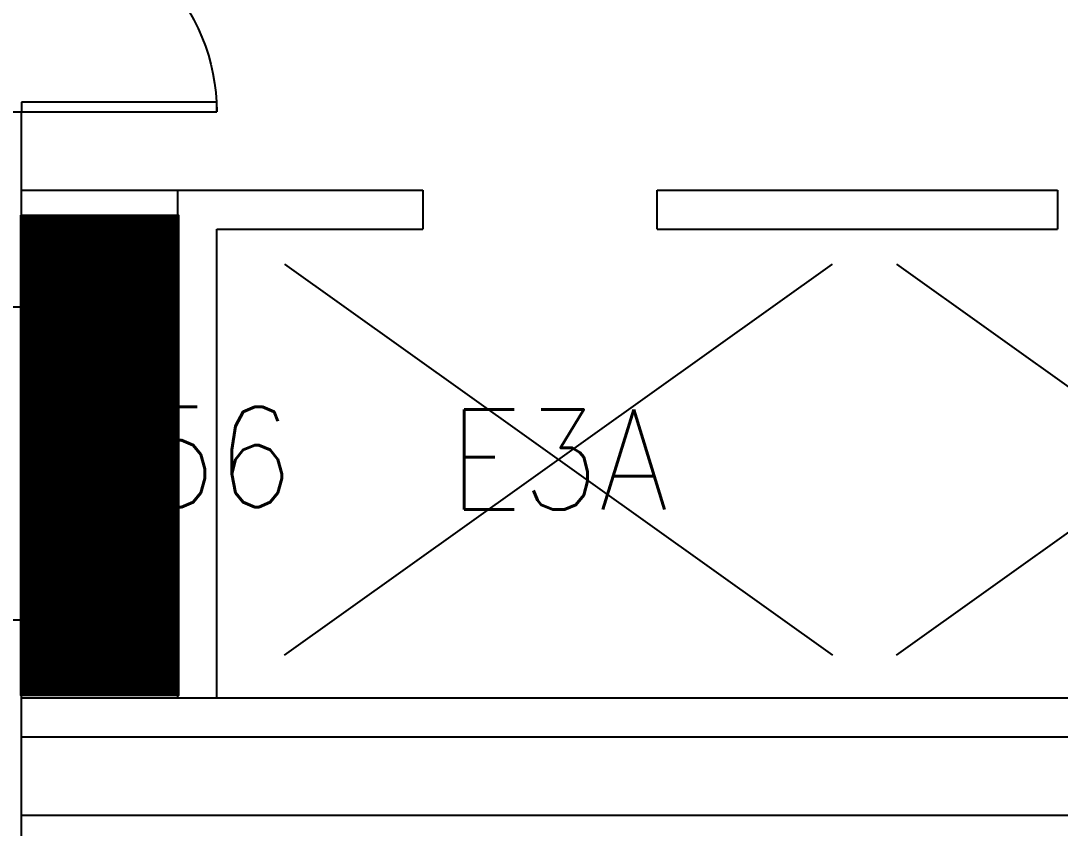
# Model space of a CAD drawing. Header units: inches. Extents: x -460 to 10305, y -938 to 5356.
# Drawn here: x 4271.8 to 4431.5, y 2579.1 to 2703.1 of the extents above; entities that cross this region are included whole.
import ezdxf
from ezdxf.enums import TextEntityAlignment as Align

# ---------------------------------------------------------------- set-up
doc = ezdxf.new("R2010")
doc.units = ezdxf.units.IN
doc.header["$MEASUREMENT"] = 0
doc.set_wipeout_variables(frame=1)
for name, color, linetype in [('01-0263-03-DWG-BFP-ARCH$0$SP-DOORS', 5, 'Continuous'), ('01-0263-03-DWG-BFP-ARCH$0$SP-ELEVATOR', 112, 'Continuous'), ('01-0263-03-DWG-BFP-ARCH$0$SP-RMNO', 7, 'Continuous'), ('01-0263-03-DWG-BFP-ARCH$0$SP-ROOM', 7, 'Continuous'), ('01-0263-03-DWG-BFP-ARCH$0$SP-WALL', 7, 'Continuous'), ('T-Comm-TR', 40, 'Continuous')]:
    doc.layers.add(name, color=color, linetype=linetype)
doc.layers.get('01-0263-03-DWG-BFP-ARCH$0$SP-ROOM').off()
doc.styles.add('01-0263-03-DWG-BFP-ARCH$0$ROMANS', font='ROMANS.shx', dxfattribs={"width": 0.9})
pattern_1 = [(45, (-2256.83021, -5915.10269), (-0.0883883476, 0.0883883476), [])]

# ---------------------------------------------------------------- blocks, each defined once
blk = doc.blocks.new('01-0263-03-DWG-BFP-ARCH$0$DOR00')
at = {"color": 0}
for p, q in [((0, 1), (0, 0)), ((1, 0), (1, 1))]:
    blk.add_line(p, q, dxfattribs=at)
blk = doc.blocks.new('01-0263-03-DWG-BFP-ARCH$0$DOR01')
at = {"color": 0}
for p, q in [((1, 1), (0, 1)), ((0, 1), (0, 0)), ((1, 0), (1, 1)), ((0, 0), (1, 0))]:
    blk.add_line(p, q, dxfattribs=at)
blk = doc.blocks.new('01-0263-03-DWG-BFP-ARCH$0$FMGRM1')
at = {"style": '01-0263-03-DWG-BFP-ARCH$0$ROMANS', "width": 0.9}
for tag, p in [('RMAREA', (0, -0.2836)), ('DATA1', (0, -0.443)), ('DATA2', (0, -0.6024)), ('DATA3', (0, -0.7618)), ('DATA4', (0, -0.9213)), ('DATA5', (0, -1.0807))]:
    blk.add_attdef(tag, text='', height=0.1172, dxfattribs=at).set_placement(p, align=Align.CENTER)
at = {"linetype": 'Continuous'}
blk.add_wipeout([(-0.375, -0.125), (0.375, -0.125), (0.375, 0.125), (-0.375, 0.125)], dxfattribs=at)
at = {"layer": '01-0263-03-DWG-BFP-ARCH$0$SP-RMNO', "style": '01-0263-03-DWG-BFP-ARCH$0$ROMANS', "width": 0.9}
blk.add_attdef('RMNUMB', text='', height=0.16, dxfattribs=at).set_placement((0, 0), align=Align.MIDDLE)
blk = doc.blocks.new('01-0263-03-DWG-BFP-ARCH', base_point=(1295.15, 1353.42))
at = {"layer": '01-0263-03-DWG-BFP-ARCH$0$SP-DOORS', "color": 4}
blk.add_lwpolyline([(1531.16, 2123.43, -0.414214), (1561.16, 2093.43, -0.414214)], format="xyb", dxfattribs=at)
at = {"layer": '01-0263-03-DWG-BFP-ARCH$0$SP-ELEVATOR'}
for p, q in [((1571.58, 2070.03), (1655.78, 2010.02)), ((1571.58, 2010.02), (1655.78, 2070.03)), ((1665.57, 2070.03), (1749.77, 2010.02)), ((1665.57, 2010.02), (1749.77, 2070.03))]:
    blk.add_line(p, q, dxfattribs=at)
at = {"layer": '01-0263-03-DWG-BFP-ARCH$0$SP-WALL'}
for p, q in [((1531.16, 2063.43), (1531.16, 2093.43)), ((1531.16, 2081.43), (1592.8, 2081.43)), ((1555.16, 2003.43), (1555.16, 2081.43)), ((1628.8, 2081.43), (1690.34, 2081.43)), ((1531.16, 2077.43), (1555.16, 2077.43)), ((1561.16, 2075.43), (1592.8, 2075.43)), ((1561.16, 2003.43), (1561.16, 2075.43)), ((1628.8, 2075.43), (1690.34, 2075.43)), ((1531.16, 1831.43), (1531.16, 2015.43)), ((1531.16, 2003.43), (1759.16, 2003.43)), ((1531.16, 1997.43), (1759.16, 1997.43)), ((1531.16, 1985.43), (1759.16, 1985.43))]:
    blk.add_line(p, q, dxfattribs=at)
at = {"layer": '01-0263-03-DWG-BFP-ARCH$0$SP-DOORS', "xscale": 30, "yscale": 1.5, "zscale": 30}
blk.add_blockref('01-0263-03-DWG-BFP-ARCH$0$DOR01', (1531.16, 2093.43), dxfattribs=at)
at = {"layer": '01-0263-03-DWG-BFP-ARCH$0$SP-WALL', "yscale": 4, "rotation": 90}
for p, xscale, zscale in [((1531.16, 2093.43), 30, 30), ((1531.16, 2015.43), 48, 48)]:
    blk.add_blockref('01-0263-03-DWG-BFP-ARCH$0$DOR00', p, dxfattribs=dict(at, xscale=xscale, zscale=zscale))
at = {"layer": '01-0263-03-DWG-BFP-ARCH$0$SP-WALL', "xscale": 36, "yscale": 6, "zscale": 36}
for p in [(1592.8, 2075.43), (1690.34, 2075.43)]:
    blk.add_blockref('01-0263-03-DWG-BFP-ARCH$0$DOR00', p, dxfattribs=at)
at = {"layer": '01-0263-03-DWG-BFP-ARCH$0$SP-ROOM'}
ref = blk.add_blockref('01-0263-03-DWG-BFP-ARCH$0$FMGRM1', (1555.16, 2040.43), dxfattribs=dict(at, xscale=96, yscale=96, zscale=96))
ref.add_attrib('RMNUMB', '356', dxfattribs={"layer": '01-0263-03-DWG-BFP-ARCH$0$SP-RMNO', "height": 15.36, "style": '01-0263-03-DWG-BFP-ARCH$0$ROMANS', "width": 0.9}).set_placement((1555.16, 2040.43), align=Align.MIDDLE)
ref = blk.add_blockref('01-0263-03-DWG-BFP-ARCH$0$FMGRM1', (1707.67, 2040.03), dxfattribs=dict(at, xscale=96, yscale=96, zscale=96))
ref.add_attrib('RMNUMB', 'E3B', dxfattribs={"layer": '01-0263-03-DWG-BFP-ARCH$0$SP-RMNO', "height": 15.36, "style": '01-0263-03-DWG-BFP-ARCH$0$ROMANS', "width": 0.9}).set_placement((1707.67, 2040.03), align=Align.MIDDLE)
ref = blk.add_blockref('01-0263-03-DWG-BFP-ARCH$0$FMGRM1', (1613.68, 2040.03), dxfattribs=dict(at, xscale=96, yscale=96, zscale=96))
ref.add_attrib('RMNUMB', 'E3A', dxfattribs={"layer": '01-0263-03-DWG-BFP-ARCH$0$SP-RMNO', "height": 15.36, "style": '01-0263-03-DWG-BFP-ARCH$0$ROMANS', "width": 0.9}).set_placement((1613.68, 2040.03), align=Align.MIDDLE)

msp = doc.modelspace()

# ---------------------------------------------------------------- block references
msp.add_blockref('01-0263-03-DWG-BFP-ARCH', (4035.95, 1949.11))

# ---------------------------------------------------------------- next in the draw order: hatches: boundary and pattern name
at = {"layer": 'T-Comm-TR'}
h = msp.add_hatch(dxfattribs=at)
h.set_pattern_fill('ANSI31', color=2)
h.set_pattern_definition(pattern_1)
h.paths.add_polyline_path([(4295.95, 2673.11), (4271.95, 2673.11), (4271.95, 2659.11), (4271.86, 2611.11), (4271.95, 2611.11), (4271.95, 2599.49), (4295.95, 2599.49)])
h.paths.add_polyline_path([(4274.34, 2624.59), (4317.57, 2624.59), (4317.57, 2647.63), (4274.34, 2647.63)], flags=9)
h = msp.add_hatch(dxfattribs=at)
h.set_pattern_fill('ANSI31', color=256)
h.set_pattern_definition(pattern_1)
h.paths.add_polyline_path([(4295.95, 2673.11), (4271.95, 2673.11), (4271.95, 2659.11), (4271.86, 2611.11), (4271.95, 2611.11), (4271.95, 2599.49), (4295.95, 2599.49)])
h.paths.add_polyline_path([(4274.34, 2624.59), (4317.57, 2624.59), (4317.57, 2647.63), (4274.34, 2647.63)], flags=9)

# ---------------------------------------------------------------- next in the draw order: linework, layer by layer
msp.add_lwpolyline([(4271.84, 2673.24), (4296.08, 2673.24), (4296.08, 2599.49), (4271.84, 2599.49)], close=True, dxfattribs=at)

doc.saveas('drawing.dxf')
